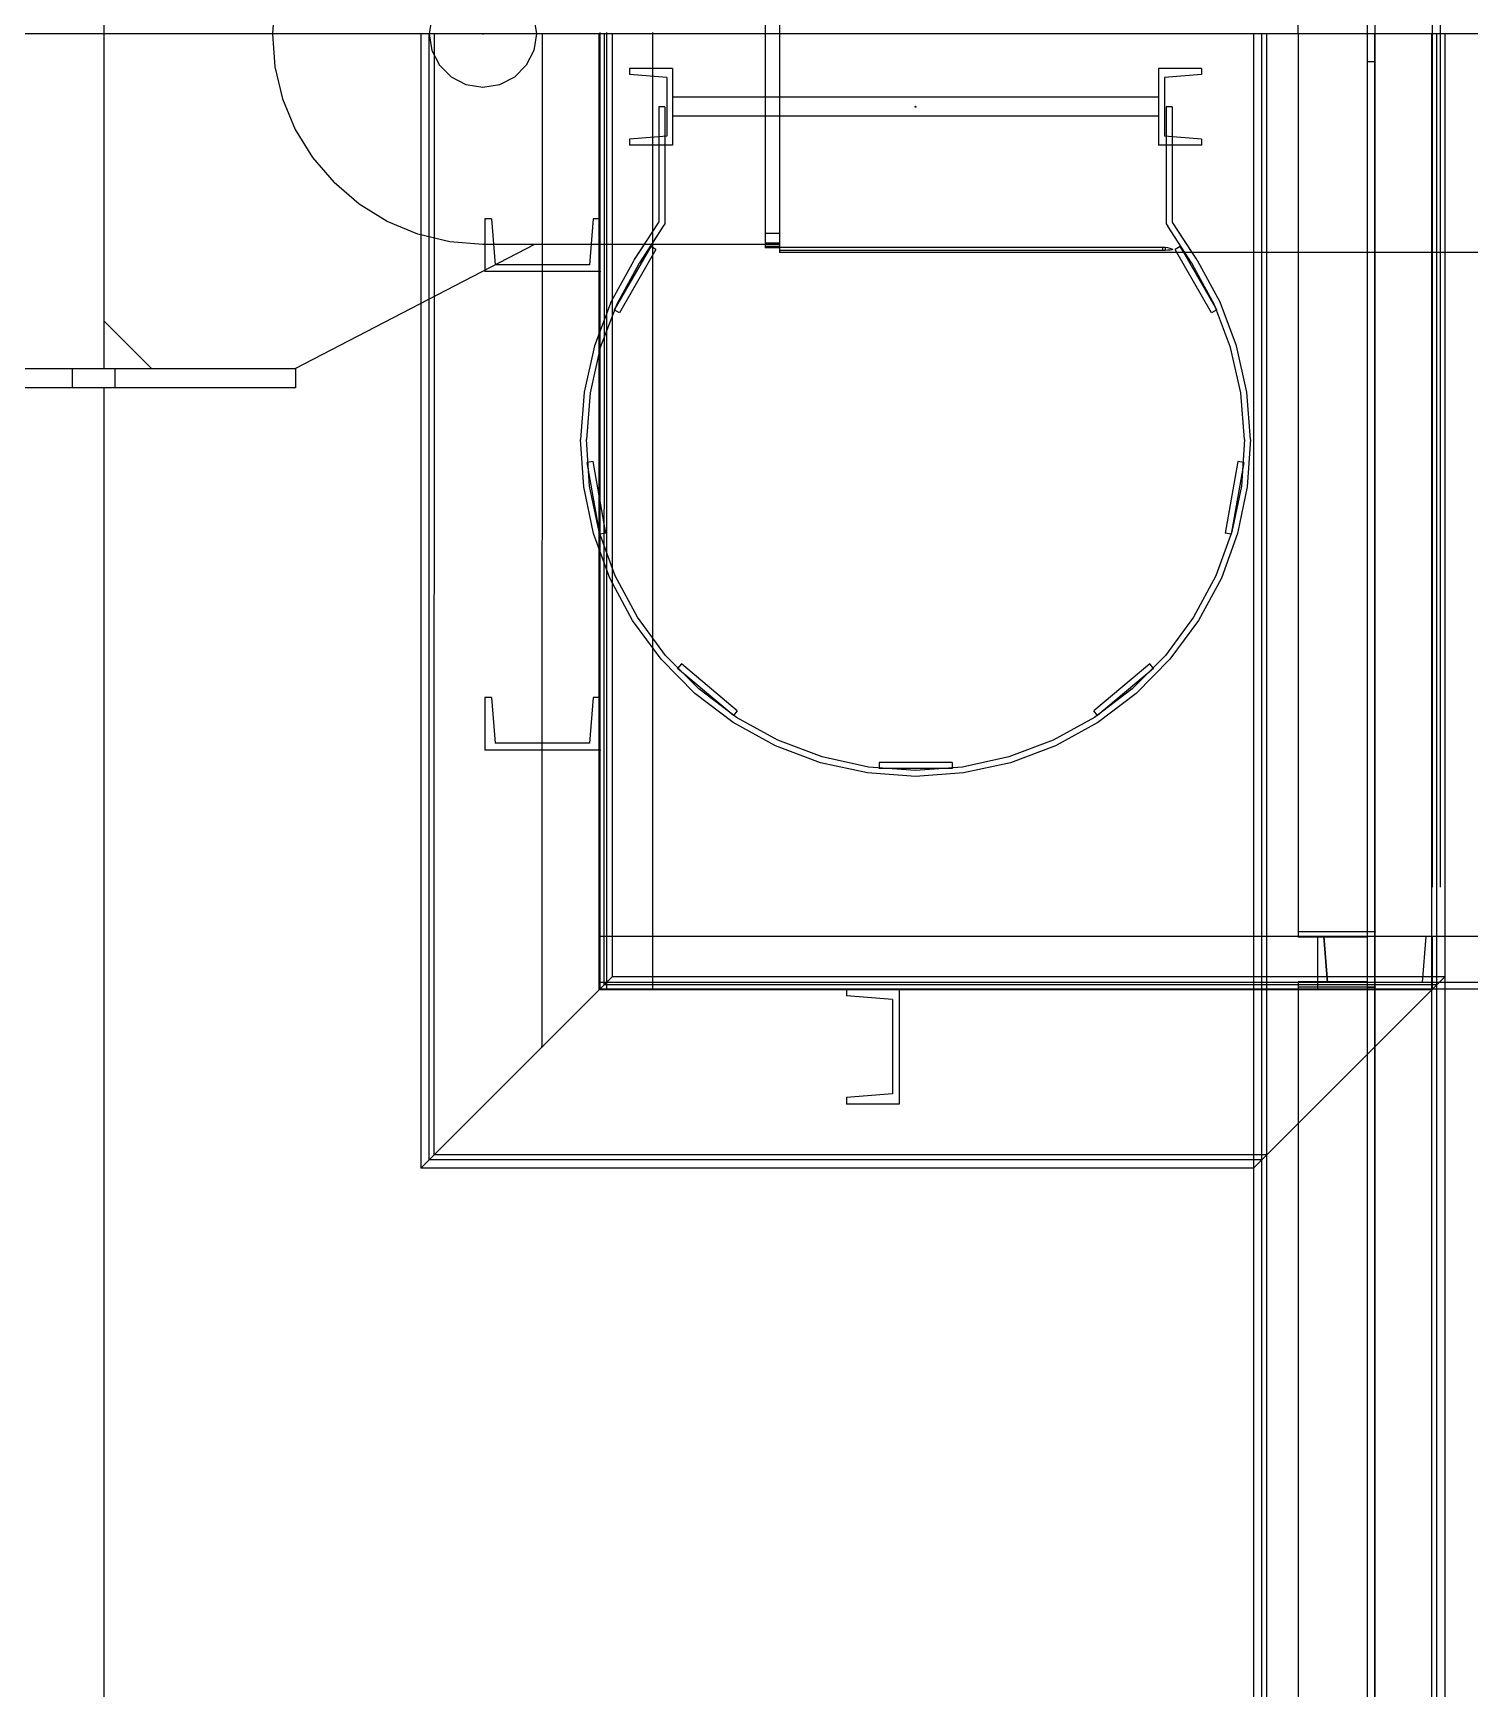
# Model space of a CAD drawing. Header units: millimetres. Extents: x 150209.93 to 150215.05, y 136675.65 to 136679.93.
# Drawn here: x 150211.31003 to 150211.34006, y 136677.76023 to 136677.79485 of the extents above; entities that cross this region are included whole.
import ezdxf

# ---------------------------------------------------------------- set-up
doc = ezdxf.new("R2010")
doc.units = ezdxf.units.MM
doc.header["$LTSCALE"] = 0.25
for name, pattern in [('CENTER', [50.8, 31.75, -6.35, 6.35, -6.35]), ('XKITLINE00', [0]), ('XKITLINE02', [4, 2, -2]), ('XKITLINE03', [6, 3, -1, 1, -1])]:
    doc.linetypes.add(name, pattern=pattern)

# ---------------------------------------------------------------- blocks, each defined once
blk = doc.blocks.new('çatıı')
at = {"color": 116, "linetype": 'XKITLINE02', "true_color": 0x136734}
for p, q in [((12055, 10058.83), (12055.01, 11600.44)), ((12055.85, 10058.83), (12055.86, 11600.44)), ((12055, 11231.06), (12055, 10409.49)), ((12055.85, 11231.06), (12055.85, 10409.49)), ((12041.01, 10820.27), (12041.01, 10823.17)), ((12049.01, 10823.17), (12049.01, 10720.61)), ((12048.21, 10822.59), (12048.21, 10723.52)), ((11969.31, 10820.27), (11949.31, 10820.28)), ((11949.31, 10820.28), (11949.31, 10792.1)), ((11950.16, 10820.28), (11950.15, 10702.57)), ((11950.69, 10820.28), (11950.68, 10703.1)), ((11967.92, 10820.27), (11967.92, 10720.34)), ((11968.01, 10820.42), (11968.01, 10720.42)), ((11968.46, 10820.27), (11968.45, 10720.87)), ((11968.71, 10820.42), (11968.71, 10720.42)), ((11969.31, 10820.27), (11969.31, 10798.27)), ((11973.51, 10820.42), (11973.51, 10720.42)), ((11973.51, 10820.42), (11973.51, 10798.27)), ((12056.31, 10820.27), (12036.31, 10820.27)), ((12036.31, 10820.27), (12036.31, 10797.42)), ((12037.16, 10820.27), (12037.16, 10409.49)), ((12037.69, 10820.27), (12037.69, 10409.49)), ((12041.01, 10820.27), (12041.01, 10725.85)), ((12054.92, 10820.27), (12054.93, 10409.49)), ((12055.46, 10820.27), (12055.46, 10409.49)), ((12056.31, 10820.27), (12056.31, 10797.42)), ((11971.11, 10816.65), (11971.11, 10816.03)), ((11975.61, 10816.65), (11971.11, 10816.65)), ((11975.01, 10815.72), (11971.11, 10816.03)), ((11975.61, 10816.65), (11975.61, 10808.65)), ((12030.91, 10816.65), (12026.41, 10816.65)), ((12026.41, 10816.65), (12026.41, 10808.65)), ((12030.91, 10816.03), (12027.01, 10815.72)), ((12030.91, 10816.65), (12030.91, 10816.03)), ((12049.01, 10817.35), (12048.21, 10817.35)), ((12048.21, 10816.48), (12048.21, 10720.61)), ((11975.01, 10815.72), (11975.01, 10809.59)), ((12027.01, 10815.72), (12027.01, 10809.59)), ((11974.18, 10812.65), (11974.18, 10800.6)), ((11974.81, 10812.65), (11974.18, 10812.65)), ((11974.18, 10812.65), (11974.18, 10800.6)), ((11974.81, 10812.65), (11974.18, 10812.65)), ((11974.18, 10812.65), (11974.18, 10800.6)), ((11974.81, 10812.65), (11974.18, 10812.65)), ((11974.18, 10812.65), (11974.18, 10800.6)), ((11974.81, 10812.65), (11974.18, 10812.65)), ((11974.18, 10812.65), (11974.18, 10800.6)), ((11974.81, 10812.65), (11974.18, 10812.65)), ((11974.18, 10812.65), (11974.18, 10800.6)), ((11974.81, 10812.65), (11974.18, 10812.65)), ((11974.18, 10812.65), (11974.18, 10800.6)), ((11974.81, 10812.65), (11974.18, 10812.65)), ((11974.81, 10812.65), (11974.81, 10800.4)), ((11974.81, 10812.65), (11974.81, 10800.4)), ((11974.81, 10812.65), (11974.81, 10800.4)), ((11974.81, 10812.65), (11974.81, 10800.4)), ((11974.81, 10812.65), (11974.81, 10800.4)), ((11974.81, 10812.65), (11974.81, 10800.4)), ((11974.81, 10812.65), (11974.81, 10800.4)), ((11975.61, 10813.65), (11975.61, 10811.65)), ((12026.41, 10813.65), (11975.61, 10813.65)), ((11975.61, 10813.65), (11975.61, 10811.65)), ((12026.41, 10813.65), (11975.61, 10813.65)), ((11975.61, 10813.65), (11975.61, 10811.65)), ((12026.41, 10813.65), (11975.61, 10813.65)), ((11975.61, 10813.65), (11975.61, 10811.65)), ((12026.41, 10813.65), (11975.61, 10813.65)), ((11975.61, 10813.65), (11975.61, 10811.65)), ((12026.41, 10813.65), (11975.61, 10813.65)), ((11975.61, 10813.65), (11975.61, 10811.65)), ((12026.41, 10813.65), (11975.61, 10813.65)), ((11975.61, 10813.65), (11975.61, 10811.65)), ((12026.41, 10813.65), (11975.61, 10813.65)), ((11975.61, 10813.65), (11975.61, 10811.65)), ((12026.41, 10813.65), (11975.61, 10813.65)), ((11975.61, 10813.65), (11975.61, 10811.65)), ((12026.41, 10813.65), (11975.61, 10813.65)), ((11975.61, 10813.65), (11975.61, 10811.65)), ((12026.41, 10813.65), (11975.61, 10813.65)), ((11975.61, 10813.65), (11975.61, 10811.65)), ((12026.41, 10813.65), (11975.61, 10813.65)), ((11975.61, 10813.65), (11975.61, 10811.65)), ((12026.41, 10813.65), (11975.61, 10813.65)), ((11975.61, 10813.65), (11975.61, 10811.65)), ((12026.41, 10813.65), (11975.61, 10813.65)), ((11975.61, 10813.65), (11975.61, 10811.65)), ((12026.41, 10813.65), (11975.61, 10813.65)), ((11975.61, 10813.65), (11975.61, 10811.65)), ((12026.41, 10813.65), (11975.61, 10813.65)), ((11975.61, 10813.65), (11975.61, 10811.65)), ((12026.41, 10813.65), (11975.61, 10813.65)), ((11975.61, 10813.65), (11975.61, 10811.65)), ((12026.41, 10813.65), (11975.61, 10813.65)), ((11975.61, 10813.65), (11975.61, 10811.65)), ((12026.41, 10813.65), (11975.61, 10813.65)), ((11975.61, 10813.65), (11975.61, 10811.65)), ((12026.41, 10813.65), (11975.61, 10813.65)), ((11975.61, 10813.65), (11975.61, 10811.65)), ((12026.41, 10813.65), (11975.61, 10813.65)), ((11975.61, 10813.65), (11975.61, 10811.65)), ((12026.41, 10813.65), (11975.61, 10813.65)), ((11975.61, 10813.65), (11975.61, 10811.65)), ((12026.41, 10813.65), (11975.61, 10813.65)), ((11975.61, 10813.65), (11975.61, 10811.65)), ((12026.41, 10813.65), (11975.61, 10813.65)), ((11975.61, 10813.65), (11975.61, 10811.65)), ((12026.41, 10813.65), (11975.61, 10813.65)), ((11975.61, 10813.65), (11975.61, 10811.65)), ((12026.41, 10813.65), (11975.61, 10813.65)), ((11975.61, 10813.65), (11975.61, 10811.65)), ((12026.41, 10813.65), (11975.61, 10813.65)), ((11975.61, 10813.65), (11975.61, 10811.65)), ((12026.41, 10813.65), (11975.61, 10813.65)), ((11975.61, 10813.65), (11975.61, 10811.65)), ((12026.41, 10813.65), (11975.61, 10813.65)), ((11975.61, 10813.65), (11975.61, 10811.65)), ((12026.41, 10813.65), (11975.61, 10813.65)), ((11975.61, 10813.65), (11975.61, 10811.65)), ((12026.41, 10813.65), (11975.61, 10813.65)), ((11975.61, 10813.65), (11975.61, 10811.65)), ((12026.41, 10813.65), (11975.61, 10813.65)), ((12026.41, 10813.65), (12026.41, 10811.65)), ((12026.41, 10813.65), (12026.41, 10811.65)), ((12026.41, 10813.65), (12026.41, 10811.65)), ((12026.41, 10813.65), (12026.41, 10811.65)), ((12026.41, 10813.65), (12026.41, 10811.65)), ((12026.41, 10813.65), (12026.41, 10811.65)), ((12026.41, 10813.65), (12026.41, 10811.65)), ((12026.41, 10813.65), (12026.41, 10811.65)), ((12026.41, 10813.65), (12026.41, 10811.65)), ((12026.41, 10813.65), (12026.41, 10811.65)), ((12026.41, 10813.65), (12026.41, 10811.65)), ((12026.41, 10813.65), (12026.41, 10811.65)), ((12026.41, 10813.65), (12026.41, 10811.65)), ((12026.41, 10813.65), (12026.41, 10811.65)), ((12026.41, 10813.65), (12026.41, 10811.65)), ((12026.41, 10813.65), (12026.41, 10811.65)), ((12026.41, 10813.65), (12026.41, 10811.65)), ((12026.41, 10813.65), (12026.41, 10811.65)), ((12026.41, 10813.65), (12026.41, 10811.65)), ((12026.41, 10813.65), (12026.41, 10811.65)), ((12026.41, 10813.65), (12026.41, 10811.65)), ((12026.41, 10813.65), (12026.41, 10811.65)), ((12026.41, 10813.65), (12026.41, 10811.65)), ((12026.41, 10813.65), (12026.41, 10811.65)), ((12026.41, 10813.65), (12026.41, 10811.65)), ((12026.41, 10813.65), (12026.41, 10811.65)), ((12026.41, 10813.65), (12026.41, 10811.65)), ((12026.41, 10813.65), (12026.41, 10811.65)), ((12026.41, 10813.65), (12026.41, 10811.65)), ((12026.41, 10813.65), (12026.41, 10811.65)), ((12026.41, 10813.65), (12026.41, 10811.65)), ((12027.21, 10812.65), (12027.21, 10800.4)), ((12027.84, 10812.65), (12027.21, 10812.65)), ((12027.21, 10812.65), (12027.21, 10800.4)), ((12027.84, 10812.65), (12027.21, 10812.65)), ((12027.21, 10812.65), (12027.21, 10800.4)), ((12027.84, 10812.65), (12027.21, 10812.65)), ((12027.21, 10812.65), (12027.21, 10800.4)), ((12027.84, 10812.65), (12027.21, 10812.65)), ((12027.21, 10812.65), (12027.21, 10800.4)), ((12027.84, 10812.65), (12027.21, 10812.65)), ((12027.21, 10812.65), (12027.21, 10800.4)), ((12027.84, 10812.65), (12027.21, 10812.65)), ((12027.21, 10812.65), (12027.21, 10800.4)), ((12027.84, 10812.65), (12027.21, 10812.65)), ((12027.84, 10812.65), (12027.84, 10800.6)), ((12027.84, 10812.65), (12027.84, 10800.6)), ((12027.84, 10812.65), (12027.84, 10800.6)), ((12027.84, 10812.65), (12027.84, 10800.6)), ((12027.84, 10812.65), (12027.84, 10800.6)), ((12027.84, 10812.65), (12027.84, 10800.6)), ((12027.84, 10812.65), (12027.84, 10800.6)), ((12026.41, 10811.65), (11975.61, 10811.65)), ((12026.41, 10811.65), (11975.61, 10811.65)), ((12026.41, 10811.65), (11975.61, 10811.65)), ((12026.41, 10811.65), (11975.61, 10811.65)), ((12026.41, 10811.65), (11975.61, 10811.65)), ((12026.41, 10811.65), (11975.61, 10811.65)), ((12026.41, 10811.65), (11975.61, 10811.65)), ((12026.41, 10811.65), (11975.61, 10811.65)), ((12026.41, 10811.65), (11975.61, 10811.65)), ((12026.41, 10811.65), (11975.61, 10811.65)), ((12026.41, 10811.65), (11975.61, 10811.65)), ((12026.41, 10811.65), (11975.61, 10811.65)), ((12026.41, 10811.65), (11975.61, 10811.65)), ((12026.41, 10811.65), (11975.61, 10811.65)), ((12026.41, 10811.65), (11975.61, 10811.65)), ((12026.41, 10811.65), (11975.61, 10811.65)), ((12026.41, 10811.65), (11975.61, 10811.65)), ((12026.41, 10811.65), (11975.61, 10811.65)), ((12026.41, 10811.65), (11975.61, 10811.65)), ((12026.41, 10811.65), (11975.61, 10811.65)), ((12026.41, 10811.65), (11975.61, 10811.65)), ((12026.41, 10811.65), (11975.61, 10811.65)), ((12026.41, 10811.65), (11975.61, 10811.65)), ((12026.41, 10811.65), (11975.61, 10811.65)), ((12026.41, 10811.65), (11975.61, 10811.65)), ((12026.41, 10811.65), (11975.61, 10811.65)), ((12026.41, 10811.65), (11975.61, 10811.65)), ((12026.41, 10811.65), (11975.61, 10811.65)), ((12026.41, 10811.65), (11975.61, 10811.65)), ((12026.41, 10811.65), (11975.61, 10811.65)), ((12026.41, 10811.65), (11975.61, 10811.65)), ((11975.01, 10809.59), (11971.11, 10809.27)), ((11971.11, 10809.27), (11971.11, 10808.65)), ((12030.91, 10809.27), (12027.01, 10809.59)), ((12030.91, 10809.27), (12030.91, 10808.65)), ((11975.61, 10808.65), (11971.11, 10808.65)), ((12030.91, 10808.65), (12026.41, 10808.65)), ((11956.69, 10800.92), (11956.01, 10800.92)), ((11956.01, 10800.92), (11956.01, 10795.42)), ((11956.01, 10800.92), (11956.01, 10795.42)), ((11956.69, 10800.92), (11957.07, 10796.12)), ((11956.69, 10800.92), (11957.07, 10796.12)), ((11967.33, 10800.92), (11966.94, 10796.12)), ((11967.33, 10800.92), (11966.94, 10796.12)), ((11968.01, 10800.92), (11967.33, 10800.92)), ((11968.01, 10800.92), (11968.01, 10795.42)), ((11968.01, 10800.92), (11968.01, 10795.42)), ((11974.12, 10800.52), (11971.62, 10796.68)), ((11974.12, 10800.52), (11971.62, 10796.68)), ((11974.12, 10800.52), (11971.62, 10796.68)), ((11974.12, 10800.52), (11971.62, 10796.68)), ((11974.12, 10800.52), (11971.62, 10796.68)), ((11974.12, 10800.52), (11971.62, 10796.68)), ((11974.12, 10800.52), (11971.62, 10796.68)), ((11974.12, 10800.52), (11971.62, 10796.68)), ((11974.12, 10800.52), (11971.62, 10796.68)), ((11974.12, 10800.52), (11971.62, 10796.68)), ((11974.12, 10800.52), (11971.62, 10796.68)), ((11974.12, 10800.52), (11971.62, 10796.68)), ((11974.12, 10800.52), (11971.62, 10796.68)), ((11974.18, 10800.6), (11974.12, 10800.52)), ((11974.18, 10800.6), (11974.12, 10800.52)), ((11974.18, 10800.6), (11974.12, 10800.52)), ((11974.18, 10800.6), (11974.12, 10800.52)), ((11974.18, 10800.6), (11974.12, 10800.52)), ((11974.18, 10800.6), (11974.12, 10800.52)), ((11974.18, 10800.6), (11974.12, 10800.52)), ((11974.81, 10800.4), (11974.63, 10800.16)), ((11974.81, 10800.4), (11974.63, 10800.16)), ((11974.81, 10800.4), (11974.63, 10800.16)), ((11974.81, 10800.4), (11974.63, 10800.16)), ((11974.81, 10800.4), (11974.63, 10800.16)), ((11974.81, 10800.4), (11974.63, 10800.16)), ((11974.81, 10800.4), (11974.63, 10800.16)), ((12027.21, 10800.4), (12027.38, 10800.16)), ((12027.21, 10800.4), (12027.38, 10800.16)), ((12027.21, 10800.4), (12027.38, 10800.16)), ((12027.21, 10800.4), (12027.38, 10800.16)), ((12027.21, 10800.4), (12027.38, 10800.16)), ((12027.21, 10800.4), (12027.38, 10800.16)), ((12027.21, 10800.4), (12027.38, 10800.16)), ((12027.21, 10800.4), (12027.38, 10800.16)), ((12027.21, 10800.4), (12027.38, 10800.16)), ((12027.21, 10800.4), (12027.38, 10800.16)), ((12027.21, 10800.4), (12027.38, 10800.16)), ((12027.21, 10800.4), (12027.38, 10800.16)), ((12027.21, 10800.4), (12027.38, 10800.16)), ((12027.21, 10800.4), (12027.38, 10800.16)), ((12027.84, 10800.6), (12027.89, 10800.52)), ((12027.84, 10800.6), (12027.89, 10800.52)), ((12027.84, 10800.6), (12027.89, 10800.52)), ((12027.84, 10800.6), (12027.89, 10800.52)), ((12027.84, 10800.6), (12027.89, 10800.52)), ((12027.84, 10800.6), (12027.89, 10800.52)), ((12027.84, 10800.6), (12027.89, 10800.52)), ((12027.84, 10800.6), (12027.89, 10800.52)), ((12027.84, 10800.6), (12027.89, 10800.52)), ((12027.84, 10800.6), (12027.89, 10800.52)), ((12027.84, 10800.6), (12027.89, 10800.52)), ((12027.84, 10800.6), (12027.89, 10800.52)), ((12027.84, 10800.6), (12027.89, 10800.52)), ((12027.84, 10800.6), (12027.89, 10800.52)), ((12030.39, 10796.68), (12027.89, 10800.52)), ((12030.39, 10796.68), (12027.89, 10800.52)), ((12030.39, 10796.68), (12027.89, 10800.52)), ((12030.39, 10796.68), (12027.89, 10800.52)), ((12030.39, 10796.68), (12027.89, 10800.52)), ((12030.39, 10796.68), (12027.89, 10800.52)), ((12030.39, 10796.68), (12027.89, 10800.52)), ((12030.39, 10796.68), (12027.89, 10800.52)), ((12030.39, 10796.68), (12027.89, 10800.52)), ((12030.39, 10796.68), (12027.89, 10800.52)), ((12029.9, 10797.42), (12027.89, 10800.52)), ((12029.9, 10797.42), (12027.89, 10800.52)), ((12030.39, 10796.68), (12027.89, 10800.52)), ((12030.39, 10796.68), (12027.89, 10800.52)), ((11974.63, 10800.16), (11972.16, 10796.35)), ((11974.63, 10800.16), (11972.16, 10796.35)), ((11974.63, 10800.16), (11972.16, 10796.35)), ((11974.63, 10800.16), (11972.16, 10796.35)), ((11974.63, 10800.16), (11972.16, 10796.35)), ((11974.63, 10800.16), (11972.16, 10796.35)), ((11974.63, 10800.16), (11973.41, 10798.27)), ((12029.85, 10796.35), (12027.38, 10800.16)), ((12029.85, 10796.35), (12027.38, 10800.16)), ((12029.85, 10796.35), (12027.38, 10800.16)), ((12029.85, 10796.35), (12027.38, 10800.16)), ((12029.85, 10796.35), (12027.38, 10800.16)), ((12029.85, 10796.35), (12027.38, 10800.16)), ((12029.85, 10796.35), (12027.38, 10800.16)), ((12029.85, 10796.35), (12027.38, 10800.16)), ((12029.85, 10796.35), (12027.38, 10800.16)), ((12029.85, 10796.35), (12027.38, 10800.16)), ((12029.15, 10797.42), (12027.38, 10800.16)), ((12029.15, 10797.42), (12027.38, 10800.16)), ((12029.85, 10796.35), (12027.38, 10800.16)), ((12029.85, 10796.35), (12027.38, 10800.16)), ((11973.51, 10797.93), (11973.51, 10797.08)), ((12028.68, 10798.03), (12028.14, 10797.72)), ((12028.31, 10797.42), (12028.14, 10797.72)), ((12029.03, 10797.42), (12028.68, 10798.03)), ((11968.01, 10795.42), (11956.01, 10795.42)), ((11966.94, 10796.12), (11957.07, 10796.12)), ((11971.52, 10796.51), (11969.21, 10792.28)), ((11971.52, 10796.51), (11969.21, 10792.28)), ((11971.52, 10796.51), (11969.21, 10792.28)), ((11971.52, 10796.51), (11969.21, 10792.28)), ((11971.52, 10796.51), (11969.21, 10792.28)), ((11971.52, 10796.51), (11969.21, 10792.28)), ((11972.05, 10796.17), (11969.78, 10792.02)), ((11972.05, 10796.17), (11969.78, 10792.02)), ((11972.05, 10796.17), (11969.78, 10792.02)), ((11972.05, 10796.17), (11969.78, 10792.02)), ((11972.05, 10796.17), (11969.78, 10792.02)), ((11972.05, 10796.17), (11969.78, 10792.02)), ((11971.57, 10796.59), (11971.52, 10796.51)), ((11971.57, 10796.59), (11971.52, 10796.51)), ((11971.57, 10796.59), (11971.52, 10796.51)), ((11971.57, 10796.59), (11971.52, 10796.51)), ((11971.57, 10796.59), (11971.52, 10796.51)), ((11971.57, 10796.59), (11971.52, 10796.51)), ((11971.62, 10796.68), (11971.57, 10796.59)), ((11971.62, 10796.68), (11971.57, 10796.59)), ((11971.62, 10796.68), (11971.57, 10796.59)), ((11971.62, 10796.68), (11971.57, 10796.59)), ((11971.62, 10796.68), (11971.57, 10796.59)), ((11971.62, 10796.68), (11971.57, 10796.59)), ((11971.62, 10796.68), (11971.57, 10796.59)), ((11971.62, 10796.68), (11971.57, 10796.59)), ((11971.62, 10796.68), (11971.57, 10796.59)), ((11971.62, 10796.68), (11971.57, 10796.59)), ((11971.62, 10796.68), (11971.57, 10796.59)), ((11971.62, 10796.68), (11971.57, 10796.59)), ((11971.62, 10796.68), (11971.57, 10796.59)), ((11972.11, 10796.26), (11972.05, 10796.17)), ((11972.11, 10796.26), (11972.05, 10796.17)), ((11972.11, 10796.26), (11972.05, 10796.17)), ((11972.11, 10796.26), (11972.05, 10796.17)), ((11972.11, 10796.26), (11972.05, 10796.17)), ((11972.11, 10796.26), (11972.05, 10796.17)), ((11972.16, 10796.35), (11972.11, 10796.26)), ((11972.16, 10796.35), (11972.11, 10796.26)), ((11972.16, 10796.35), (11972.11, 10796.26)), ((11972.16, 10796.35), (11972.11, 10796.26)), ((11972.16, 10796.35), (11972.11, 10796.26)), ((11972.16, 10796.35), (11972.11, 10796.26)), ((12029.9, 10796.26), (12029.85, 10796.35)), ((12029.9, 10796.26), (12029.85, 10796.35)), ((12029.9, 10796.26), (12029.85, 10796.35)), ((12029.9, 10796.26), (12029.85, 10796.35)), ((12029.9, 10796.26), (12029.85, 10796.35)), ((12029.9, 10796.26), (12029.85, 10796.35)), ((12029.96, 10796.17), (12029.9, 10796.26)), ((12029.96, 10796.17), (12029.9, 10796.26)), ((12029.96, 10796.17), (12029.9, 10796.26)), ((12029.96, 10796.17), (12029.9, 10796.26)), ((12029.96, 10796.17), (12029.9, 10796.26)), ((12029.96, 10796.17), (12029.9, 10796.26)), ((12032.26, 10791.96), (12029.96, 10796.17)), ((12032.26, 10791.96), (12029.96, 10796.17)), ((12032.26, 10791.96), (12029.96, 10796.17)), ((12032.26, 10791.96), (12029.96, 10796.17)), ((12032.26, 10791.96), (12029.96, 10796.17)), ((12032.26, 10791.96), (12029.96, 10796.17)), ((12030.39, 10796.68), (12030.44, 10796.59)), ((12030.39, 10796.68), (12030.44, 10796.59)), ((12030.39, 10796.68), (12030.44, 10796.59)), ((12030.39, 10796.68), (12030.44, 10796.59)), ((12030.39, 10796.68), (12030.44, 10796.59)), ((12030.39, 10796.68), (12030.44, 10796.59)), ((12030.39, 10796.68), (12030.44, 10796.59)), ((12030.39, 10796.68), (12030.44, 10796.59)), ((12030.39, 10796.68), (12030.44, 10796.59)), ((12030.39, 10796.68), (12030.44, 10796.59)), ((12030.39, 10796.68), (12030.44, 10796.59)), ((12030.39, 10796.68), (12030.44, 10796.59)), ((12030.39, 10796.68), (12030.44, 10796.59)), ((12030.5, 10796.51), (12030.44, 10796.59)), ((12030.5, 10796.51), (12030.44, 10796.59)), ((12030.5, 10796.51), (12030.44, 10796.59)), ((12030.5, 10796.51), (12030.44, 10796.59)), ((12030.5, 10796.51), (12030.44, 10796.59)), ((12030.5, 10796.51), (12030.44, 10796.59)), ((12032.83, 10792.22), (12030.5, 10796.51)), ((12032.83, 10792.22), (12030.5, 10796.51)), ((12032.83, 10792.22), (12030.5, 10796.51)), ((12032.83, 10792.22), (12030.5, 10796.51)), ((12032.83, 10792.22), (12030.5, 10796.51)), ((12032.83, 10792.22), (12030.5, 10796.51)), ((11969.21, 10792.28), (11967.47, 10787.66)), ((11969.21, 10792.28), (11967.47, 10787.66)), ((11969.21, 10792.28), (11967.47, 10787.66)), ((11969.21, 10792.28), (11967.47, 10787.66)), ((11969.21, 10792.28), (11967.47, 10787.66)), ((11969.21, 10792.28), (11967.47, 10787.66)), ((11969.78, 10792.02), (11968.07, 10787.48)), ((11969.78, 10792.02), (11968.07, 10787.48)), ((11969.78, 10792.02), (11968.07, 10787.48)), ((11969.78, 10792.02), (11968.07, 10787.48)), ((11969.78, 10792.02), (11968.07, 10787.48)), ((11969.78, 10792.02), (11968.07, 10787.48)), ((11969.31, 10792.46), (11969.31, 10790.75)), ((12033.94, 10787.48), (12032.26, 10791.96)), ((12033.94, 10787.48), (12032.26, 10791.96)), ((12033.94, 10787.48), (12032.26, 10791.96)), ((12033.94, 10787.48), (12032.26, 10791.96)), ((12033.94, 10787.48), (12032.26, 10791.96)), ((12033.94, 10787.48), (12032.26, 10791.96)), ((12034.55, 10787.66), (12032.83, 10792.22)), ((12034.55, 10787.66), (12032.83, 10792.22)), ((12034.55, 10787.66), (12032.83, 10792.22)), ((12034.55, 10787.66), (12032.83, 10792.22)), ((12034.55, 10787.66), (12032.83, 10792.22)), ((12034.55, 10787.66), (12032.83, 10792.22)), ((11967.47, 10787.66), (11966.39, 10782.83)), ((11967.47, 10787.66), (11966.39, 10782.83)), ((11967.47, 10787.66), (11966.39, 10782.83)), ((11967.47, 10787.66), (11966.39, 10782.83)), ((11967.47, 10787.66), (11966.39, 10782.83)), ((11967.47, 10787.66), (11966.39, 10782.83)), ((11968.07, 10787.48), (11967.01, 10782.74)), ((11968.07, 10787.48), (11967.01, 10782.74)), ((11968.07, 10787.48), (11967.01, 10782.74)), ((11968.07, 10787.48), (11967.01, 10782.74)), ((11968.07, 10787.48), (11967.01, 10782.74)), ((11968.07, 10787.48), (11967.01, 10782.74)), ((12035, 10782.74), (12033.94, 10787.48)), ((12035, 10782.74), (12033.94, 10787.48)), ((12035, 10782.74), (12033.94, 10787.48)), ((12035, 10782.74), (12033.94, 10787.48)), ((12035, 10782.74), (12033.94, 10787.48)), ((12035, 10782.74), (12033.94, 10787.48)), ((12035.62, 10782.83), (12034.55, 10787.66)), ((12035.62, 10782.83), (12034.55, 10787.66)), ((12035.62, 10782.83), (12034.55, 10787.66)), ((12035.62, 10782.83), (12034.55, 10787.66)), ((12035.62, 10782.83), (12034.55, 10787.66)), ((12035.62, 10782.83), (12034.55, 10787.66)), ((11966.39, 10782.83), (11966.01, 10777.88)), ((11966.39, 10782.83), (11966.01, 10777.88)), ((11966.39, 10782.83), (11966.01, 10777.88)), ((11966.39, 10782.83), (11966.01, 10777.88)), ((11966.39, 10782.83), (11966.01, 10777.88)), ((11966.39, 10782.83), (11966.01, 10777.88)), ((11967.01, 10782.74), (11966.64, 10777.87)), ((11967.01, 10782.74), (11966.64, 10777.87)), ((11967.01, 10782.74), (11966.64, 10777.87)), ((11967.01, 10782.74), (11966.64, 10777.87)), ((11967.01, 10782.74), (11966.64, 10777.87)), ((11967.01, 10782.74), (11966.64, 10777.87)), ((12035.38, 10777.87), (12035, 10782.74)), ((12035.38, 10777.87), (12035, 10782.74)), ((12035.38, 10777.87), (12035, 10782.74)), ((12035.38, 10777.87), (12035, 10782.74)), ((12035.38, 10777.87), (12035, 10782.74)), ((12035.38, 10777.87), (12035, 10782.74)), ((12036.01, 10777.88), (12035.62, 10782.83)), ((12036.01, 10777.88), (12035.62, 10782.83)), ((12036.01, 10777.88), (12035.62, 10782.83)), ((12036.01, 10777.88), (12035.62, 10782.83)), ((12036.01, 10777.88), (12035.62, 10782.83)), ((12036.01, 10777.88), (12035.62, 10782.83)), ((11966.33, 10772.92), (11966.01, 10777.88)), ((11966.33, 10772.92), (11966.01, 10777.88)), ((11966.33, 10772.92), (11966.01, 10777.88)), ((11966.33, 10772.92), (11966.01, 10777.88)), ((11966.33, 10772.92), (11966.01, 10777.88)), ((11966.33, 10772.92), (11966.01, 10777.88)), ((11966.95, 10773), (11966.64, 10777.87)), ((11966.95, 10773), (11966.64, 10777.87)), ((11966.95, 10773), (11966.64, 10777.87)), ((11966.95, 10773), (11966.64, 10777.87)), ((11966.95, 10773), (11966.64, 10777.87)), ((11966.95, 10773), (11966.64, 10777.87)), ((12035.38, 10777.87), (12035.06, 10773)), ((12035.38, 10777.87), (12035.06, 10773)), ((12035.38, 10777.87), (12035.06, 10773)), ((12035.38, 10777.87), (12035.06, 10773)), ((12035.38, 10777.87), (12035.06, 10773)), ((12035.38, 10777.87), (12035.06, 10773)), ((12036.01, 10777.88), (12035.68, 10772.92)), ((12036.01, 10777.88), (12035.68, 10772.92)), ((12036.01, 10777.88), (12035.68, 10772.92)), ((12036.01, 10777.88), (12035.68, 10772.92)), ((12036.01, 10777.88), (12035.68, 10772.92)), ((12036.01, 10777.88), (12035.68, 10772.92)), ((11967.35, 10768.06), (11966.33, 10772.92)), ((11967.35, 10768.06), (11966.33, 10772.92)), ((11967.35, 10768.06), (11966.33, 10772.92)), ((11967.35, 10768.06), (11966.33, 10772.92)), ((11967.35, 10768.06), (11966.33, 10772.92)), ((11967.35, 10768.06), (11966.33, 10772.92)), ((11967.95, 10768.23), (11966.95, 10773)), ((11967.95, 10768.23), (11966.95, 10773)), ((11967.95, 10768.23), (11966.95, 10773)), ((11967.95, 10768.23), (11966.95, 10773)), ((11967.95, 10768.23), (11966.95, 10773)), ((11967.95, 10768.23), (11966.95, 10773)), ((12035.06, 10773), (12034.06, 10768.23)), ((12035.06, 10773), (12034.06, 10768.23)), ((12035.06, 10773), (12034.06, 10768.23)), ((12035.06, 10773), (12034.06, 10768.23)), ((12035.06, 10773), (12034.06, 10768.23)), ((12035.06, 10773), (12034.06, 10768.23)), ((12035.68, 10772.92), (12034.66, 10768.06)), ((12035.68, 10772.92), (12034.66, 10768.06)), ((12035.68, 10772.92), (12034.66, 10768.06)), ((12035.68, 10772.92), (12034.66, 10768.06)), ((12035.68, 10772.92), (12034.66, 10768.06)), ((12035.68, 10772.92), (12034.66, 10768.06)), ((11969.05, 10763.39), (11967.35, 10768.06)), ((11969.05, 10763.39), (11967.35, 10768.06)), ((11969.05, 10763.39), (11967.35, 10768.06)), ((11969.05, 10763.39), (11967.35, 10768.06)), ((11969.05, 10763.39), (11967.35, 10768.06)), ((11969.05, 10763.39), (11967.35, 10768.06)), ((11969.62, 10763.64), (11967.95, 10768.23)), ((11969.62, 10763.64), (11967.95, 10768.23)), ((11969.62, 10763.64), (11967.95, 10768.23)), ((11969.62, 10763.64), (11967.95, 10768.23)), ((11969.62, 10763.64), (11967.95, 10768.23)), ((11969.62, 10763.64), (11967.95, 10768.23)), ((12034.06, 10768.23), (12032.39, 10763.64)), ((12034.06, 10768.23), (12032.39, 10763.64)), ((12034.06, 10768.23), (12032.39, 10763.64)), ((12034.06, 10768.23), (12032.39, 10763.64)), ((12034.06, 10768.23), (12032.39, 10763.64)), ((12034.06, 10768.23), (12032.39, 10763.64)), ((12034.66, 10768.06), (12032.97, 10763.39)), ((12034.66, 10768.06), (12032.97, 10763.39)), ((12034.66, 10768.06), (12032.97, 10763.39)), ((12034.66, 10768.06), (12032.97, 10763.39)), ((12034.66, 10768.06), (12032.97, 10763.39)), ((12034.66, 10768.06), (12032.97, 10763.39)), ((11969.3, 10764.52), (11969.3, 10762.91)), ((11971.42, 10758.95), (11969.05, 10763.39)), ((11971.42, 10758.95), (11969.05, 10763.39)), ((11971.42, 10758.95), (11969.05, 10763.39)), ((11971.42, 10758.95), (11969.05, 10763.39)), ((11971.42, 10758.95), (11969.05, 10763.39)), ((11971.42, 10758.95), (11969.05, 10763.39)), ((11971.96, 10759.29), (11969.62, 10763.64)), ((11971.96, 10759.29), (11969.62, 10763.64)), ((11971.96, 10759.29), (11969.62, 10763.64)), ((11971.96, 10759.29), (11969.62, 10763.64)), ((11971.96, 10759.29), (11969.62, 10763.64)), ((11971.96, 10759.29), (11969.62, 10763.64)), ((12032.39, 10763.64), (12030.06, 10759.29)), ((12032.39, 10763.64), (12030.06, 10759.29)), ((12032.39, 10763.64), (12030.06, 10759.29)), ((12032.39, 10763.64), (12030.06, 10759.29)), ((12032.39, 10763.64), (12030.06, 10759.29)), ((12032.39, 10763.64), (12030.06, 10759.29)), ((12032.97, 10763.39), (12030.59, 10758.95)), ((12032.97, 10763.39), (12030.59, 10758.95)), ((12032.97, 10763.39), (12030.59, 10758.95)), ((12032.97, 10763.39), (12030.59, 10758.95)), ((12032.97, 10763.39), (12030.59, 10758.95)), ((12032.97, 10763.39), (12030.59, 10758.95)), ((11974.41, 10754.9), (11971.42, 10758.95)), ((11974.41, 10754.9), (11971.42, 10758.95)), ((11974.41, 10754.9), (11971.42, 10758.95)), ((11974.41, 10754.9), (11971.42, 10758.95)), ((11974.41, 10754.9), (11971.42, 10758.95)), ((11974.41, 10754.9), (11971.42, 10758.95)), ((11974.89, 10755.31), (11971.96, 10759.29)), ((11974.89, 10755.31), (11971.96, 10759.29)), ((11974.89, 10755.31), (11971.96, 10759.29)), ((11974.89, 10755.31), (11971.96, 10759.29)), ((11974.89, 10755.31), (11971.96, 10759.29)), ((11974.89, 10755.31), (11971.96, 10759.29)), ((12030.06, 10759.29), (12027.12, 10755.31)), ((12030.06, 10759.29), (12027.12, 10755.31)), ((12030.06, 10759.29), (12027.12, 10755.31)), ((12030.06, 10759.29), (12027.12, 10755.31)), ((12030.06, 10759.29), (12027.12, 10755.31)), ((12030.06, 10759.29), (12027.12, 10755.31)), ((12030.59, 10758.95), (12027.6, 10754.9)), ((12030.59, 10758.95), (12027.6, 10754.9)), ((12030.59, 10758.95), (12027.6, 10754.9)), ((12030.59, 10758.95), (12027.6, 10754.9)), ((12030.59, 10758.95), (12027.6, 10754.9)), ((12030.59, 10758.95), (12027.6, 10754.9)), ((11973.51, 10757.19), (11973.51, 10756.13)), ((11978.36, 10751.8), (11974.89, 10755.31)), ((11978.36, 10751.8), (11974.89, 10755.31)), ((11978.36, 10751.8), (11974.89, 10755.31)), ((11978.36, 10751.8), (11974.89, 10755.31)), ((11978.36, 10751.8), (11974.89, 10755.31)), ((11978.36, 10751.8), (11974.89, 10755.31)), ((12027.12, 10755.31), (12023.65, 10751.8)), ((12027.12, 10755.31), (12023.65, 10751.8)), ((12027.12, 10755.31), (12023.65, 10751.8)), ((12027.12, 10755.31), (12023.65, 10751.8)), ((12027.12, 10755.31), (12023.65, 10751.8)), ((12027.12, 10755.31), (12023.65, 10751.8)), ((11977.95, 10751.33), (11974.41, 10754.9)), ((11977.95, 10751.33), (11974.41, 10754.9)), ((11977.95, 10751.33), (11974.41, 10754.9)), ((11977.95, 10751.33), (11974.41, 10754.9)), ((11977.95, 10751.33), (11974.41, 10754.9)), ((11977.95, 10751.33), (11974.41, 10754.9)), ((12027.6, 10754.9), (12024.07, 10751.33)), ((12027.6, 10754.9), (12024.07, 10751.33)), ((12027.6, 10754.9), (12024.07, 10751.33)), ((12027.6, 10754.9), (12024.07, 10751.33)), ((12027.6, 10754.9), (12024.07, 10751.33)), ((12027.6, 10754.9), (12024.07, 10751.33)), ((11956.69, 10750.92), (11956.01, 10750.92)), ((11956.01, 10750.92), (11956.01, 10745.42)), ((11956.01, 10750.92), (11956.01, 10745.42)), ((11956.69, 10750.92), (11957.07, 10746.12)), ((11956.69, 10750.92), (11957.07, 10746.12)), ((11967.33, 10750.92), (11966.94, 10746.12)), ((11967.33, 10750.92), (11966.94, 10746.12)), ((11968.01, 10750.92), (11967.33, 10750.92)), ((11968.01, 10750.92), (11968.01, 10745.42)), ((11968.01, 10750.92), (11968.01, 10745.42)), ((11981.96, 10748.29), (11977.95, 10751.33)), ((11981.96, 10748.29), (11977.95, 10751.33)), ((11981.96, 10748.29), (11977.95, 10751.33)), ((11981.96, 10748.29), (11977.95, 10751.33)), ((11981.96, 10748.29), (11977.95, 10751.33)), ((11981.96, 10748.29), (11977.95, 10751.33)), ((11982.3, 10748.82), (11978.36, 10751.8)), ((11982.3, 10748.82), (11978.36, 10751.8)), ((11982.3, 10748.82), (11978.36, 10751.8)), ((11982.3, 10748.82), (11978.36, 10751.8)), ((11982.3, 10748.82), (11978.36, 10751.8)), ((11982.3, 10748.82), (11978.36, 10751.8)), ((12023.65, 10751.8), (12019.71, 10748.82)), ((12023.65, 10751.8), (12019.71, 10748.82)), ((12023.65, 10751.8), (12019.71, 10748.82)), ((12023.65, 10751.8), (12019.71, 10748.82)), ((12023.65, 10751.8), (12019.71, 10748.82)), ((12023.65, 10751.8), (12019.71, 10748.82)), ((12024.07, 10751.33), (12020.05, 10748.29)), ((12024.07, 10751.33), (12020.05, 10748.29)), ((12024.07, 10751.33), (12020.05, 10748.29)), ((12024.07, 10751.33), (12020.05, 10748.29)), ((12024.07, 10751.33), (12020.05, 10748.29)), ((12024.07, 10751.33), (12020.05, 10748.29)), ((11986.63, 10746.44), (11982.3, 10748.82)), ((11986.63, 10746.44), (11982.3, 10748.82)), ((11986.63, 10746.44), (11982.3, 10748.82)), ((11986.63, 10746.44), (11982.3, 10748.82)), ((11986.63, 10746.44), (11982.3, 10748.82)), ((11986.63, 10746.44), (11982.3, 10748.82)), ((12019.71, 10748.82), (12015.38, 10746.44)), ((12019.71, 10748.82), (12015.38, 10746.44)), ((12019.71, 10748.82), (12015.38, 10746.44)), ((12019.71, 10748.82), (12015.38, 10746.44)), ((12019.71, 10748.82), (12015.38, 10746.44)), ((12019.71, 10748.82), (12015.38, 10746.44)), ((11986.37, 10745.86), (11981.96, 10748.29)), ((11986.37, 10745.86), (11981.96, 10748.29)), ((11986.37, 10745.86), (11981.96, 10748.29)), ((11986.37, 10745.86), (11981.96, 10748.29)), ((11986.37, 10745.86), (11981.96, 10748.29)), ((11986.37, 10745.86), (11981.96, 10748.29)), ((12020.05, 10748.29), (12015.65, 10745.86)), ((12020.05, 10748.29), (12015.65, 10745.86)), ((12020.05, 10748.29), (12015.65, 10745.86)), ((12020.05, 10748.29), (12015.65, 10745.86)), ((12020.05, 10748.29), (12015.65, 10745.86)), ((12020.05, 10748.29), (12015.65, 10745.86)), ((11968.01, 10745.42), (11956.01, 10745.42)), ((11966.94, 10746.12), (11957.07, 10746.12)), ((11991.07, 10744.09), (11986.37, 10745.86)), ((11991.07, 10744.09), (11986.37, 10745.86)), ((11991.07, 10744.09), (11986.37, 10745.86)), ((11991.07, 10744.09), (11986.37, 10745.86)), ((11991.07, 10744.09), (11986.37, 10745.86)), ((11991.07, 10744.09), (11986.37, 10745.86)), ((11991.25, 10744.7), (11986.63, 10746.44)), ((11991.25, 10744.7), (11986.63, 10746.44)), ((11991.25, 10744.7), (11986.63, 10746.44)), ((11991.25, 10744.7), (11986.63, 10746.44)), ((11991.25, 10744.7), (11986.63, 10746.44)), ((11991.25, 10744.7), (11986.63, 10746.44)), ((12015.38, 10746.44), (12010.76, 10744.7)), ((12015.38, 10746.44), (12010.76, 10744.7)), ((12015.38, 10746.44), (12010.76, 10744.7)), ((12015.38, 10746.44), (12010.76, 10744.7)), ((12015.38, 10746.44), (12010.76, 10744.7)), ((12015.38, 10746.44), (12010.76, 10744.7)), ((12015.65, 10745.86), (12010.94, 10744.09)), ((12015.65, 10745.86), (12010.94, 10744.09)), ((12015.65, 10745.86), (12010.94, 10744.09)), ((12015.65, 10745.86), (12010.94, 10744.09)), ((12015.65, 10745.86), (12010.94, 10744.09)), ((12015.65, 10745.86), (12010.94, 10744.09)), ((11995.99, 10743.02), (11991.07, 10744.09)), ((11995.99, 10743.02), (11991.07, 10744.09)), ((11995.99, 10743.02), (11991.07, 10744.09)), ((11995.99, 10743.02), (11991.07, 10744.09)), ((11995.99, 10743.02), (11991.07, 10744.09)), ((11995.99, 10743.02), (11991.07, 10744.09)), ((11996.08, 10743.64), (11991.25, 10744.7)), ((11996.08, 10743.64), (11991.25, 10744.7)), ((11996.08, 10743.64), (11991.25, 10744.7)), ((11996.08, 10743.64), (11991.25, 10744.7)), ((11996.08, 10743.64), (11991.25, 10744.7)), ((11996.08, 10743.64), (11991.25, 10744.7)), ((12001.01, 10743.28), (11996.08, 10743.64)), ((12001.01, 10743.28), (11996.08, 10743.64)), ((12001.01, 10743.28), (11996.08, 10743.64)), ((12001.01, 10743.28), (11996.08, 10743.64)), ((12001.01, 10743.28), (11996.08, 10743.64)), ((12001.01, 10743.28), (11996.08, 10743.64)), ((12005.93, 10743.64), (12001.01, 10743.28)), ((12005.93, 10743.64), (12001.01, 10743.28)), ((12005.93, 10743.64), (12001.01, 10743.28)), ((12005.93, 10743.64), (12001.01, 10743.28)), ((12005.93, 10743.64), (12001.01, 10743.28)), ((12005.93, 10743.64), (12001.01, 10743.28)), ((12010.76, 10744.7), (12005.93, 10743.64)), ((12010.76, 10744.7), (12005.93, 10743.64)), ((12010.76, 10744.7), (12005.93, 10743.64)), ((12010.76, 10744.7), (12005.93, 10743.64)), ((12010.76, 10744.7), (12005.93, 10743.64)), ((12010.76, 10744.7), (12005.93, 10743.64)), ((12010.94, 10744.09), (12006.02, 10743.02)), ((12010.94, 10744.09), (12006.02, 10743.02)), ((12010.94, 10744.09), (12006.02, 10743.02)), ((12010.94, 10744.09), (12006.02, 10743.02)), ((12010.94, 10744.09), (12006.02, 10743.02)), ((12010.94, 10744.09), (12006.02, 10743.02)), ((12001.01, 10742.65), (11995.99, 10743.02)), ((12001.01, 10742.65), (11995.99, 10743.02)), ((12001.01, 10742.65), (11995.99, 10743.02)), ((12001.01, 10742.65), (11995.99, 10743.02)), ((12001.01, 10742.65), (11995.99, 10743.02)), ((12001.01, 10742.65), (11995.99, 10743.02)), ((12006.02, 10743.02), (12001.01, 10742.65)), ((12006.02, 10743.02), (12001.01, 10742.65)), ((12006.02, 10743.02), (12001.01, 10742.65)), ((12006.02, 10743.02), (12001.01, 10742.65)), ((12006.02, 10743.02), (12001.01, 10742.65)), ((12006.02, 10743.02), (12001.01, 10742.65)), ((11969.3, 10725.92), (11968.01, 10725.92)), ((11968.01, 10725.92), (11968.01, 10720.42)), ((12154.99, 10725.92), (12036.31, 10725.92)), ((12049.01, 10726.43), (12041.01, 10726.43)), ((12043.69, 10725.92), (12043.01, 10725.92)), ((12043.01, 10725.92), (12043.01, 10720.42)), ((12043.01, 10725.92), (12043.01, 10720.42)), ((12043.69, 10725.92), (12043.01, 10725.92)), ((12043.01, 10725.92), (12043.01, 10720.42)), ((12043.01, 10725.92), (12043.01, 10725.92)), ((12043.69, 10725.92), (12043.01, 10725.92)), ((12043.01, 10725.92), (12043.01, 10720.42)), ((12044.07, 10721.12), (12043.69, 10725.92)), ((12043.69, 10725.92), (12044.07, 10721.12)), ((12043.69, 10725.92), (12044.07, 10721.12)), ((12043.69, 10725.92), (12043.69, 10725.92)), ((12043.69, 10725.92), (12044.07, 10721.12)), ((12049.01, 10726.42), (12048.21, 10726.42)), ((12048.21, 10726.42), (12048.21, 10623.75)), ((12049.01, 10726.42), (12048.21, 10726.42)), ((12048.21, 10726.42), (12048.21, 10623.75)), ((12049.01, 10726.42), (12049.01, 10623.17)), ((12049.01, 10726.42), (12049.01, 10623.17)), ((12054.33, 10725.92), (12053.94, 10721.12)), ((12054.33, 10725.92), (12053.94, 10721.12)), ((12054.33, 10725.92), (12053.94, 10721.12)), ((12054.33, 10725.92), (12053.94, 10721.12)), ((12055.01, 10725.92), (12054.33, 10725.92)), ((12055.01, 10725.92), (12054.33, 10725.92)), ((12054.33, 10725.92), (12054.33, 10725.92)), ((12055.01, 10725.92), (12054.33, 10725.92)), ((12062.5, 10725.92), (12055.01, 10725.92)), ((12055.01, 10725.92), (12055.01, 10720.42)), ((12055.01, 10725.92), (12055.01, 10720.42)), ((12055.01, 10725.92), (12055.01, 10720.42)), ((12055.01, 10725.92), (12055.01, 10720.42)), ((12055.01, 10725.92), (12055.01, 10725.92)), ((12055.01, 10725.92), (12055.01, 10720.42)), ((12048.21, 10725.85), (12041.01, 10725.85)), ((12154.99, 10721.12), (11968.01, 10721.12)), ((12055.46, 10720.87), (11968.45, 10720.87)), ((12056.31, 10721.72), (12036.31, 10701.72)), ((12056.31, 10721.72), (12036.31, 10701.72)), ((12056.31, 10721.72), (12036.31, 10721.72)), ((12048.21, 10721.2), (12041.01, 10721.2)), ((12041.01, 10721.2), (12041.01, 10623.17)), ((12048.21, 10721.2), (12041.01, 10721.2)), ((12041.01, 10721.2), (12041.01, 10623.17)), ((12053.94, 10721.12), (12044.07, 10721.12)), ((12053.94, 10721.12), (12044.07, 10721.12)), ((12044.07, 10721.12), (12044.07, 10721.12)), ((12053.94, 10721.12), (12044.07, 10721.12)), ((12053.94, 10721.12), (12053.94, 10721.12)), ((12154.99, 10721.12), (12055.01, 10721.12)), ((12055.46, 10720.87), (12055.46, 10060.36)), ((12056.31, 10721.72), (12056.31, 10060.36)), ((12054.92, 10720.34), (11967.92, 10720.34)), ((12154.99, 10720.42), (11968.01, 10720.42)), ((11973.51, 10720.42), (11968.01, 10720.42)), ((11999.31, 10720.42), (11993.81, 10720.42)), ((11993.81, 10720.42), (11993.81, 10719.74)), ((11993.81, 10720.42), (11993.81, 10719.74)), ((11998.61, 10719.36), (11993.81, 10719.74)), ((11998.61, 10719.36), (11998.61, 10709.48)), ((11998.61, 10719.36), (11998.61, 10709.48)), ((11999.31, 10720.42), (11999.31, 10708.42)), ((11999.31, 10720.42), (11999.31, 10708.42)), ((12049.01, 10720.62), (12041.01, 10720.62)), ((12049.01, 10720.62), (12041.01, 10720.62)), ((12055.01, 10720.42), (12043.01, 10720.42)), ((12055.01, 10720.42), (12043.01, 10720.42)), ((12043.01, 10720.42), (12043.01, 10720.42)), ((12055.01, 10720.42), (12043.01, 10720.42)), ((12049.01, 10720.61), (12048.21, 10720.61)), ((12054.92, 10720.34), (12054.93, 10060.36)), ((12062.5, 10720.42), (12055.01, 10720.42)), ((12055.01, 10720.42), (12055.01, 10720.42)), ((11998.61, 10709.48), (11993.81, 10709.1)), ((11993.81, 10709.1), (11993.81, 10708.42)), ((11993.81, 10709.1), (11993.81, 10708.42)), ((11999.31, 10708.42), (11993.81, 10708.42)), ((12037.16, 10702.57), (11950.15, 10702.57)), ((12037.69, 10703.1), (11950.68, 10703.1)), ((12036.31, 10701.72), (12036.31, 10060.36)), ((12037.16, 10702.57), (12037.16, 10060.36)), ((12037.69, 10703.1), (12037.69, 10060.36))]:
    blk.add_line(p, q, dxfattribs=at)
at = {"color": 1, "linetype": 'XKITLINE03'}
for p, q in [((12055.01, 11600.44), (12055, 10058.83)), ((12055, 11231.06), (12055, 10409.49)), ((12049.01, 10823.17), (12049.01, 10726.43)), ((11962, 10714.42), (11962.01, 10820.27)), ((11968.01, 10820.42), (11968.01, 10720.42)), ((12049.01, 10409.49), (12049.01, 10820.27)), ((11968.01, 10795.42), (11968.01, 10795.42)), ((11968.01, 10745.42), (11968.01, 10745.42)), ((12154.99, 10720.42), (11968.01, 10720.42)), ((11999.31, 10720.42), (11999.31, 10720.42)), ((12049.01, 10720.62), (12049.01, 10623.17)), ((12049.01, 10720.62), (12049.01, 10623.17)), ((12154.99, 10720.42), (12055.01, 10720.42)), ((12055.01, 10720.42), (12055.01, 10720.42)), ((12055.01, 10720.42), (12055.01, 10720.42))]:
    blk.add_line(p, q, dxfattribs=at)
at = {"color": 8, "linetype": 'XKITLINE00'}
for p, q in [((11916.2, 10850.27), (11916.2, 10790.27)), ((11986.8, 10842.61), (11986.8, 10797.42)), ((11985.3, 10839.58), (11985.3, 10798.4)), ((11934.07, 10823.72), (11933.8, 10820.27)), ((11950.47, 10822.01), (11950.2, 10820.27)), ((11961.12, 10822.01), (11961.4, 10820.27)), ((11933.8, 10820.27), (11934.07, 10816.83)), ((11950.2, 10820.27), (11950.47, 10818.54)), ((11961.4, 10820.27), (11961.12, 10818.54)), ((11950.47, 10818.54), (11951.26, 10816.98)), ((11961.12, 10818.54), (11960.33, 10816.98)), ((11934.07, 10816.83), (11934.87, 10813.48)), ((11952.5, 10815.74), (11951.26, 10816.98)), ((11960.33, 10816.98), (11959.09, 10815.74)), ((11954.06, 10814.95), (11952.5, 10815.74)), ((11955.8, 10814.67), (11954.06, 10814.95)), ((11957.53, 10814.95), (11955.8, 10814.67)), ((11959.09, 10815.74), (11957.53, 10814.95)), ((11934.87, 10813.48), (11936.19, 10810.29)), ((11936.19, 10810.29), (11938, 10807.34)), ((11938, 10807.34), (11940.24, 10804.72)), ((11942.86, 10802.48), (11940.24, 10804.72)), ((11945.81, 10800.67), (11942.86, 10802.48)), ((11949, 10799.35), (11945.81, 10800.67)), ((11952.35, 10798.55), (11949, 10799.35)), ((11986.8, 10799.42), (11985.3, 10799.42)), ((11961.18, 10798.27), (11936.23, 10785.29)), ((11955.8, 10798.27), (11952.35, 10798.55)), ((11986.8, 10798.27), (11955.8, 10798.27)), ((11986.8, 10798.4), (11985.3, 10798.4)), ((11985.3, 10798.27), (11985.3, 10797.92)), ((11986.8, 10798.05), (11985.3, 10798.05)), ((11986.8, 10797.96), (11985.3, 10797.96)), ((11986.8, 10797.92), (11985.3, 10797.92)), ((12026.8, 10797.94), (11986.8, 10797.94)), ((12026.8, 10797.63), (11986.8, 10797.63)), ((12223.2, 10797.42), (11986.8, 10797.42)), ((12027.11, 10797.93), (12026.8, 10797.94)), ((12026.8, 10797.94), (12026.8, 10797.63)), ((12027.11, 10797.64), (12026.8, 10797.63)), ((12027.39, 10797.89), (12027.11, 10797.93)), ((12027.11, 10797.93), (12027.11, 10797.64)), ((12027.39, 10797.65), (12027.11, 10797.64)), ((12027.63, 10797.84), (12027.39, 10797.89)), ((12027.63, 10797.67), (12027.39, 10797.65)), ((12027.8, 10797.77), (12027.63, 10797.84)), ((12027.8, 10797.69), (12027.63, 10797.67)), ((12027.88, 10797.74), (12027.8, 10797.77)), ((12027.88, 10797.72), (12027.8, 10797.69)), ((12027.88, 10797.74), (12027.88, 10797.72)), ((11916.2, 10790.27), (11916.2, 10785.27)), ((11916.2, 10790.27), (11921.2, 10785.27)), ((11936.23, 10785.27), (11892.88, 10785.27)), ((11912.88, 10785.27), (11912.88, 10783.27)), ((11917.34, 10785.27), (11917.34, 10783.27)), ((11936.23, 10785.27), (11936.23, 10783.27)), ((11936.23, 10783.27), (11892.88, 10783.27)), ((11916.2, 10783.27), (11916.2, 10620.27))]:
    blk.add_line(p, q, dxfattribs=at)
at = {"color": 8, "linetype": 'CENTER'}
blk.add_line((12370, 10820.27), (11840, 10820.27), dxfattribs=at)
at = {"color": 7, "linetype": 'XKITLINE00'}
for p, q in [((11969.31, 10798.27), (11969.31, 10792.46)), ((11973.33, 10798.03), (11969.52, 10791.43)), ((11973.88, 10797.72), (11970.07, 10791.12)), ((11972.66, 10798.27), (11971.62, 10796.68)), ((11973.41, 10798.27), (11972.16, 10796.35)), ((11973.88, 10797.72), (11973.33, 10798.03)), ((11973.51, 10798.27), (11973.51, 10797.93)), ((11973.51, 10797.08), (11973.51, 10757.19)), ((12031.95, 10791.12), (12028.31, 10797.42)), ((12032.49, 10791.43), (12029.03, 10797.42)), ((12029.85, 10796.35), (12029.15, 10797.42)), ((12030.39, 10796.68), (12029.9, 10797.42)), ((12036.31, 10797.42), (12036.31, 10544.47)), ((12056.31, 10797.42), (12056.31, 10558.09)), ((11971.52, 10796.51), (11969.21, 10792.28)), ((11972.05, 10796.17), (11969.78, 10792.02)), ((11971.57, 10796.59), (11971.52, 10796.51)), ((11971.62, 10796.68), (11971.57, 10796.59)), ((11972.11, 10796.26), (11972.05, 10796.17)), ((11972.16, 10796.35), (11972.11, 10796.26)), ((12029.9, 10796.26), (12029.85, 10796.35)), ((12029.96, 10796.17), (12029.9, 10796.26)), ((12032.26, 10791.96), (12029.96, 10796.17)), ((12030.39, 10796.68), (12030.44, 10796.59)), ((12030.5, 10796.51), (12030.44, 10796.59)), ((12032.83, 10792.22), (12030.5, 10796.51)), ((11949.31, 10792.1), (11949.3, 10701.72)), ((11969.21, 10792.28), (11967.47, 10787.66)), ((11969.78, 10792.02), (11968.07, 10787.48)), ((12033.94, 10787.48), (12032.26, 10791.96)), ((12034.55, 10787.66), (12032.83, 10792.22)), ((11969.31, 10790.75), (11969.3, 10764.52)), ((11970.07, 10791.12), (11969.52, 10791.43)), ((12032.49, 10791.43), (12031.95, 10791.12)), ((11967.47, 10787.66), (11966.39, 10782.83)), ((11968.07, 10787.48), (11967.01, 10782.74)), ((12035, 10782.74), (12033.94, 10787.48)), ((12035.62, 10782.83), (12034.55, 10787.66)), ((11966.39, 10782.83), (11966.01, 10777.88)), ((11967.01, 10782.74), (11966.64, 10777.87)), ((12035.38, 10777.87), (12035, 10782.74)), ((12036.01, 10777.88), (12035.62, 10782.83)), ((11966.33, 10772.92), (11966.01, 10777.88)), ((11966.95, 10773), (11966.64, 10777.87)), ((12035.38, 10777.87), (12035.06, 10773)), ((12036.01, 10777.88), (12035.68, 10772.92)), ((11967.33, 10775.58), (11966.71, 10775.48)), ((11968.03, 10767.97), (11966.71, 10775.48)), ((11968.65, 10768.08), (11967.33, 10775.58)), ((12034.69, 10775.58), (12033.36, 10768.08)), ((12035.31, 10775.48), (12033.98, 10767.97)), ((12035.31, 10775.48), (12034.69, 10775.58)), ((11967.35, 10768.06), (11966.33, 10772.92)), ((11967.95, 10768.23), (11966.95, 10773)), ((12035.06, 10773), (12034.06, 10768.23)), ((12035.68, 10772.92), (12034.66, 10768.06)), ((11969.05, 10763.39), (11967.35, 10768.06)), ((11969.62, 10763.64), (11967.95, 10768.23)), ((11968.65, 10768.08), (11968.03, 10767.97)), ((12034.06, 10768.23), (12032.39, 10763.64)), ((12034.66, 10768.06), (12032.97, 10763.39)), ((12033.98, 10767.97), (12033.36, 10768.08)), ((11971.42, 10758.95), (11969.05, 10763.39)), ((11969.3, 10762.91), (11969.3, 10721.72)), ((11971.96, 10759.29), (11969.62, 10763.64)), ((12032.39, 10763.64), (12030.06, 10759.29)), ((12032.97, 10763.39), (12030.59, 10758.95)), ((11974.41, 10754.9), (11971.42, 10758.95)), ((11974.89, 10755.31), (11971.96, 10759.29)), ((12030.06, 10759.29), (12027.12, 10755.31)), ((12030.59, 10758.95), (12027.6, 10754.9)), ((11973.51, 10756.13), (11973.51, 10721.72)), ((11978.36, 10751.8), (11974.89, 10755.31)), ((12027.12, 10755.31), (12023.65, 10751.8)), ((11977.95, 10751.33), (11974.41, 10754.9)), ((11976.54, 10754.42), (11976.13, 10753.94)), ((11981.97, 10749.04), (11976.13, 10753.94)), ((11982.37, 10749.52), (11976.54, 10754.42)), ((12025.48, 10754.42), (12019.64, 10749.52)), ((12025.88, 10753.94), (12020.04, 10749.04)), ((12027.6, 10754.9), (12024.07, 10751.33)), ((12025.88, 10753.94), (12025.48, 10754.42)), ((11981.96, 10748.29), (11977.95, 10751.33)), ((11982.3, 10748.82), (11978.36, 10751.8)), ((12023.65, 10751.8), (12019.71, 10748.82)), ((12024.07, 10751.33), (12020.05, 10748.29)), ((11982.37, 10749.52), (11981.97, 10749.04)), ((11986.63, 10746.44), (11982.3, 10748.82)), ((12019.71, 10748.82), (12015.38, 10746.44)), ((12020.04, 10749.04), (12019.64, 10749.52)), ((11986.37, 10745.86), (11981.96, 10748.29)), ((12020.05, 10748.29), (12015.65, 10745.86)), ((11991.07, 10744.09), (11986.37, 10745.86)), ((11991.25, 10744.7), (11986.63, 10746.44)), ((12015.38, 10746.44), (12010.76, 10744.7)), ((12015.65, 10745.86), (12010.94, 10744.09)), ((11995.99, 10743.02), (11991.07, 10744.09)), ((11996.08, 10743.64), (11991.25, 10744.7)), ((12001.01, 10743.28), (11996.08, 10743.64)), ((11997.2, 10744.13), (11997.2, 10743.5)), ((12004.82, 10744.13), (11997.2, 10744.13)), ((12004.82, 10743.5), (11997.2, 10743.5)), ((12005.93, 10743.64), (12001.01, 10743.28)), ((12004.82, 10744.13), (12004.82, 10743.5)), ((12010.76, 10744.7), (12005.93, 10743.64)), ((12010.94, 10744.09), (12006.02, 10743.02)), ((12001.01, 10742.65), (11995.99, 10743.02)), ((12006.02, 10743.02), (12001.01, 10742.65)), ((12036.31, 10725.92), (11969.3, 10725.92)), ((11969.3, 10721.72), (11949.3, 10701.72)), ((11969.3, 10721.72), (11949.3, 10701.72)), ((12036.31, 10721.72), (11969.3, 10721.72)), ((12036.31, 10701.72), (11949.3, 10701.72))]:
    blk.add_line(p, q, dxfattribs=at)
at = {"color": 8, "linetype": 'XKITLINE00'}
blk.add_circle((11955.8, 10820.27), 0.05, dxfattribs=at)
at = {"color": 1, "linetype": 'XKITLINE00'}
for centre in [(11962.01, 10820.27), (12049.01, 10820.27), (12001.01, 10812.65), (11968.01, 10795.42), (11968.01, 10745.42), (12049.01, 10726.43), (11968.01, 10720.42), (11968.01, 10720.42), (11999.31, 10720.42), (12049.01, 10720.62), (12049.01, 10720.62), (12055.01, 10720.42), (12055.01, 10720.42), (12055.01, 10720.42), (11962, 10714.42)]:
    blk.add_circle(centre, 0.05, dxfattribs=at)

msp = doc.modelspace()

# ---------------------------------------------------------------- block references
at = {"xscale": 0.0002000170049888334, "yscale": 0.0002000170049888334, "zscale": 0.0002000170049888334}
msp.add_blockref('çatıı', (150208.928067, 136675.630592), dxfattribs=at)

doc.saveas('drawing.dxf')
